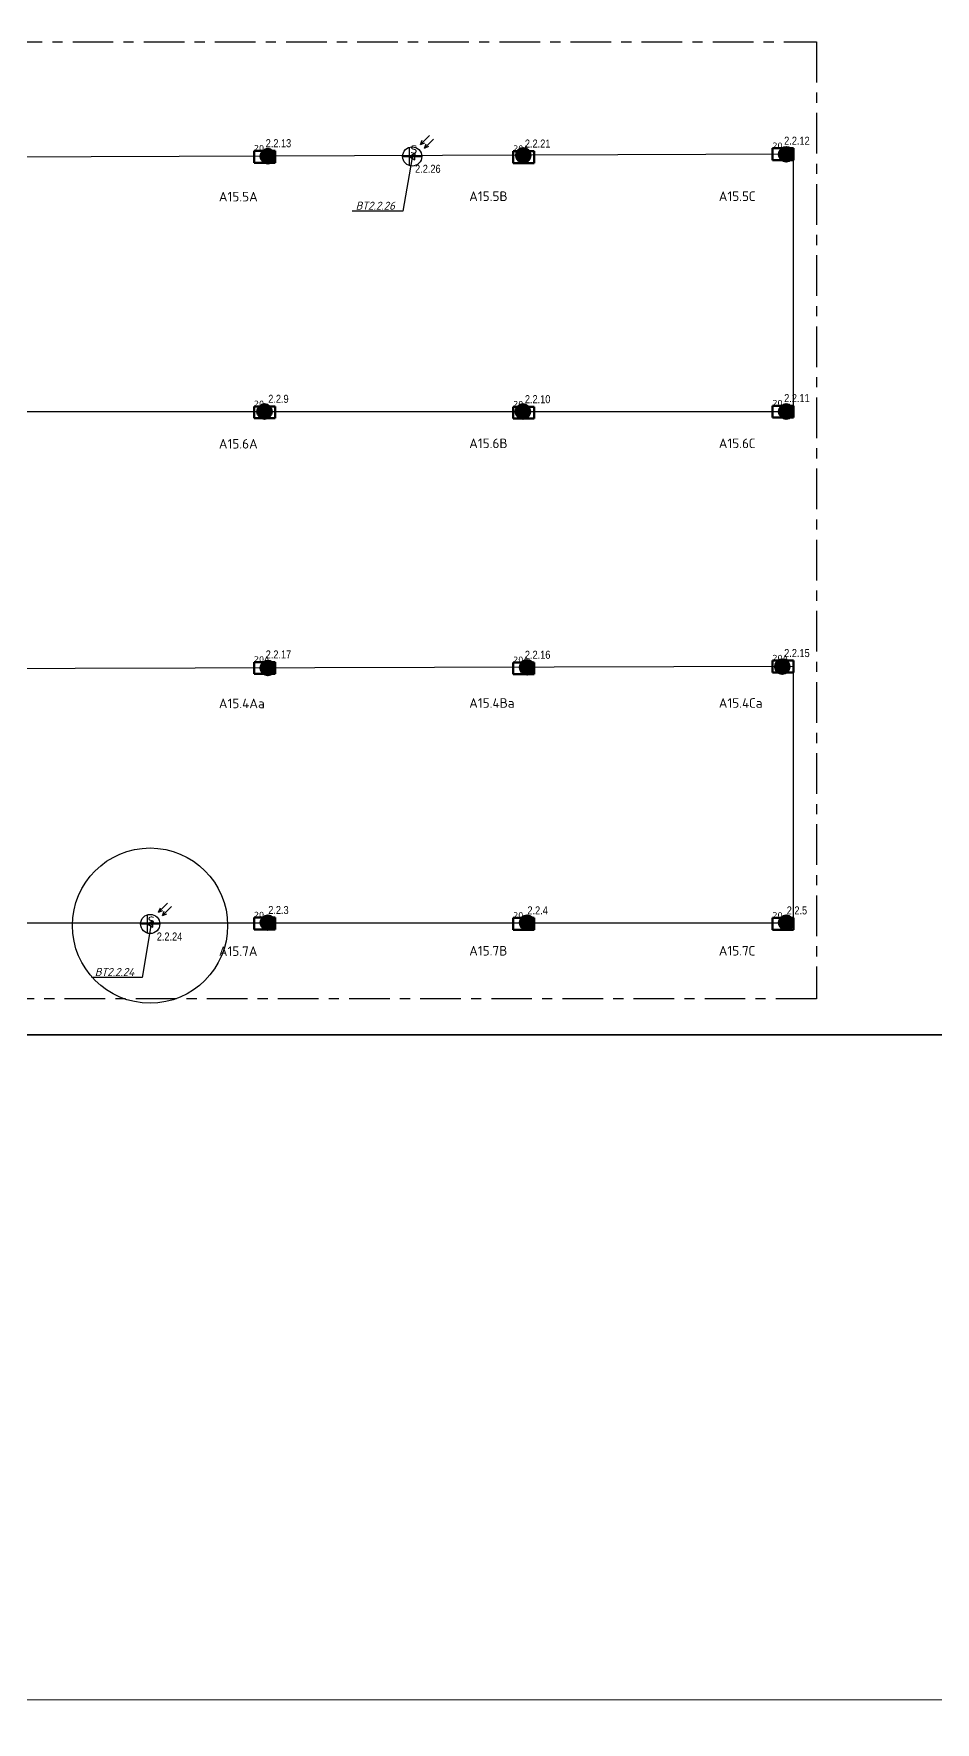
# Model space of a CAD drawing. Header units: millimetres. Extents: x -243740 to 150609, y -473655 to -165121.
# Drawn here: x -69855 to -41683, y -405537 to -352787 of the extents above; entities that cross this region are included whole.
import ezdxf
from ezdxf import colors
from ezdxf.entities.mleader import LeaderData, LeaderLine
from ezdxf.enums import TextEntityAlignment as Align
from ezdxf.math import Vec2, Vec3

# ---------------------------------------------------------------- set-up
doc = ezdxf.new("R2010")
doc.units = ezdxf.units.MM
doc.linetypes.add('Линия сетки', pattern=[22.225, 12.7, -3.175, 3.175, -3.175])
doc.linetypes.add('Штрих', pattern=[6.35, 3.175, -3.175])
for name, color, linetype, lineweight in [('0_Авт.', 255, 'Continuous', 5), ('_освещение_dali', 3, 'Continuous', 50), ('A-ANNO-DIMS', 7, 'Continuous', 9), ('DALLI', 6, 'TRAY', 30), ('Аварийное_овещение', 1, 'Continuous', 30), ('АР_монолит', 252, 'Continuous', 50), ('ПК', 252, 'Continuous', 30)]:
    doc.layers.add(name, color=color, linetype=linetype, lineweight=lineweight)
for name, color, linetype in [('_HMI', 6, 'Continuous'), ('_Гр.ЩД-1А.5.9.I1.6', 6, 'Continuous'), ('_Гр.ЩД-1А.5.9.I1.7', 6, 'Continuous'), ('_Гр.ЩД-1А.5.9.I1.8', 6, 'Continuous'), ('Вставка', 252, 'Continuous')]:
    doc.layers.add(name, color=color, linetype=linetype)
doc.layers.add('сВЕтильники', color=7, linetype='Continuous', lineweight=40, true_color=0x600080)
doc.styles.add('ELine', font='txt.shx')
doc.styles.add('GOST 2.304', font='')
doc.styles.add('ISOCPEUR_1', font='isocpeur.ttf', dxfattribs={"height": 200})
doc.styles.get("Standard").update_dxf_attribs({"font": 'ARIALN.TTF'})
doc.styles.add('TableTextStyle', font='')
doc.styles.add('Шрифт - 200', font='', dxfattribs={"height": 200})
doc.styles.get('GOST 2.304').set_extended_font_data('GOST Common')
doc.styles.get('TableTextStyle').set_extended_font_data('VERDANA.TTF')
doc.styles.get('Шрифт - 200').set_extended_font_data('GOST Common', italic=True)
doc.linetypes.add('TRAY', pattern='A,12.119257,["_",ELine,S=4.5,R=90,X=0,Y=-1.555839],0.750382,["_",ELine,S=4.5,R=0,X=0,Y=-0.805849],1.314849,["_",ELine,S=4.5,R=0,X=0,Y=-0.805849],2.250029,["_",ELine,S=4.5,R=90,X=0,Y=-1.555839],13.565483', length=30)
doc.linetypes.add('Truba', pattern='A,3e-05,[4,MSH_7,S=1,R=0,X=0,Y=0],-3.022072', length=3.022102)
doc.linetypes.add('Проводка в лотке', pattern='A,7.5,[130,ltypeshp.shx,S=0.5,R=0,X=0,Y=0],1,[130,ltypeshp.shx,S=1,R=90,X=0,Y=-0.5],1,[130,ltypeshp.shx,S=0.5,R=0,X=0,Y=0],7.5', length=17)
doc.dimstyles.new('М-200', dxfattribs={"dimtxt": 400, "dimasz": 160, "dimexe": 200, "dimexo": 400, "dimgap": 50, "dimtad": 1, "dimdec": 0, "dimzin": 0, "dimdsep": 46, "dimtxsty": 'GOST 2.304', "dimblk": 'ARCHTICK', "dimcen": 180, "dimdle": 200, "dimadec": 0, "dimazin": 0, "dimtfac": 1, "dimtdec": 0, "dimtmove": 1, "dimatfit": 0, "dimfxl": 1, "dimtolj": 1, "dimtzin": 0, "dimarcsym": 0})

# ---------------------------------------------------------------- blocks, each defined once
blk = doc.blocks.new('_ArchTick')
at = {"color": 0, "linetype": 'ByBlock', "const_width": 0.15}
blk.add_lwpolyline([(-0.5, -0.5), (0.5, 0.5)], dxfattribs=at)
blk = doc.blocks.new('*D62')
at = {"layer": 'A-ANNO-DIMS', "color": 0, "lineweight": -2}
for p, q in [((-404804, -221203), (-165504, -221203)), ((-404604, -221462), (-404604, -221403)), ((-165704, -221462), (-165704, -221403))]:
    blk.add_line(p, q, dxfattribs=at)
at = {"layer": 'Defpoints', "color": 0, "lineweight": 30, "transparency": 16777216}
for p in [(-404604, -221062), (-165704, -221062), (-165704, -221203)]:
    blk.add_point(p, dxfattribs=at)
at = {"layer": 'A-ANNO-DIMS', "color": 0, "lineweight": -2, "xscale": 160, "yscale": 160, "zscale": 160, "rotation": 180}
blk.add_blockref('_ArchTick', (-404604, -221203), dxfattribs=at)
at = {"layer": 'A-ANNO-DIMS', "color": 0, "lineweight": -2, "xscale": 160, "yscale": 160, "zscale": 160}
blk.add_blockref('_ArchTick', (-165704, -221203), dxfattribs=at)
at = {"layer": 'A-ANNO-DIMS', "color": 0, "insert": (-285154, -220953), "char_height": 400, "width": 850.41, "attachment_point": 5, "style": 'GOST 2.304'}
blk.add_mtext('\\A1;238900', dxfattribs=at)
blk = doc.blocks.new('A$C85fa3c5e')
at = {"layer": '0_Авт.', "color": 6, "lineweight": 25, "ltscale": 100}
for points in [[(5.42, 6.5), (2.59, 3.68), (3.15, 5.07)], [(5.42, 6.5), (2.59, 3.68), (3.98, 4.24)], [(6.66, 5.43), (3.83, 2.6), (4.39, 3.99)], [(6.66, 5.43), (3.83, 2.6), (5.22, 3.16)], [(-3, 0), (3, 0)], [(-0.97, 2.84), (-0.98, -2.84)], [(-0.98, 0), (0.85, 1), (0.85, -0.01)], [(-0.98, 0), (0.84, -1.02), (0.85, -0.01)]]:
    blk.add_lwpolyline(points, dxfattribs=at)
blk.add_circle((0, 0), 3, dxfattribs=at)
blk = doc.blocks.new('_Dot')
at = {"color": 0, "linetype": 'ByBlock', "lineweight": -2}
blk.add_line((-0.5, 0), (-1, 0), dxfattribs=at)
at = {"color": 0, "linetype": 'ByBlock', "const_width": 0.5}
blk.add_lwpolyline([(-0.25, 0, 1), (0.25, 0, 1)], format="xyb", close=True, dxfattribs=at)
blk = doc.blocks.new('dgdg')
at = {"layer": 'Аварийное_овещение', "lineweight": 40}
for points in [[(171669, 24650, 0), (171669, 25022, 0)], [(171669, 25022, 0), (171669, 24650, 0)], [(171669, 25022, 0), (172326, 25022, 0)], [(172326, 25022, 0), (171669, 25022, 0)], [(172326, 25022, 0), (171669, 25022, 0)], [(171669, 25022, 0), (171669, 24650, 0)], [(171669, 24650, 0), (171669, 25022, 0)], [(171669, 25022, 0), (172326, 25022, 0)], [(172326, 25022, 0), (172326, 24650, 0)], [(172326, 24650, 0), (172326, 25022, 0)], [(172326, 24650, 0), (172326, 25022, 0)], [(172326, 25022, 0), (172326, 24650, 0)], [(179769, 24640, 0), (179769, 25012, 0)], [(179769, 25012, 0), (179769, 24640, 0)], [(179769, 25012, 0), (180426, 25012, 0)], [(180426, 25012, 0), (179769, 25012, 0)], [(180426, 25012, 0), (179769, 25012, 0)], [(179769, 25012, 0), (179769, 24640, 0)], [(179769, 24640, 0), (179769, 25012, 0)], [(179769, 25012, 0), (180426, 25012, 0)], [(180426, 25012, 0), (180426, 24640, 0)], [(180426, 24640, 0), (180426, 25012, 0)], [(180426, 24640, 0), (180426, 25012, 0)], [(180426, 25012, 0), (180426, 24640, 0)], [(187872, 24693, 0), (187872, 25065, 0)], [(187872, 25065, 0), (187872, 24693, 0)], [(187872, 25065, 0), (188529, 25065, 0)], [(188529, 25065, 0), (187872, 25065, 0)], [(188529, 25065, 0), (187872, 25065, 0)], [(187872, 25065, 0), (187872, 24693, 0)], [(187872, 24693, 0), (187872, 25065, 0)], [(187872, 25065, 0), (188529, 25065, 0)], [(188529, 25065, 0), (188529, 24693, 0)], [(188529, 24693, 0), (188529, 25065, 0)], [(188529, 24693, 0), (188529, 25065, 0)], [(188529, 25065, 0), (188529, 24693, 0)], [(172326, 24650, 0), (171669, 24650, 0)], [(171669, 24650, 0), (172326, 24650, 0)], [(171669, 24650, 0), (172326, 24650, 0)], [(172326, 24650, 0), (171669, 24650, 0)], [(180426, 24640, 0), (179769, 24640, 0)], [(179769, 24640, 0), (180426, 24640, 0)], [(179769, 24640, 0), (180426, 24640, 0)], [(180426, 24640, 0), (179769, 24640, 0)], [(188529, 24693, 0), (187872, 24693, 0)], [(187872, 24693, 0), (188529, 24693, 0)], [(187872, 24693, 0), (188529, 24693, 0)], [(188529, 24693, 0), (187872, 24693, 0)]]:
    blk.add_polyline3d(points, dxfattribs=at)
at = {"layer": 'сВЕтильники', "lineweight": 40}
for points in [[(171669, 40621, 0), (171669, 40993, 0)], [(171669, 40993, 0), (171669, 40621, 0)], [(171669, 40993, 0), (172326, 40993, 0)], [(172326, 40993, 0), (171669, 40993, 0)], [(172326, 40993, 0), (171669, 40993, 0)], [(171669, 40993, 0), (171669, 40621, 0)], [(171669, 40621, 0), (171669, 40993, 0)], [(171669, 40993, 0), (172326, 40993, 0)], [(172326, 40621, 0), (171669, 40621, 0)], [(171669, 40621, 0), (172326, 40621, 0)], [(171669, 40621, 0), (172326, 40621, 0)], [(172326, 40621, 0), (171669, 40621, 0)], [(172326, 40993, 0), (172326, 40621, 0)], [(172326, 40621, 0), (172326, 40993, 0)], [(172326, 40621, 0), (172326, 40993, 0)], [(172326, 40993, 0), (172326, 40621, 0)], [(179769, 40610, 0), (179769, 40982, 0)], [(179769, 40982, 0), (179769, 40610, 0)], [(179769, 40982, 0), (180426, 40982, 0)], [(180426, 40982, 0), (179769, 40982, 0)], [(180426, 40982, 0), (179769, 40982, 0)], [(179769, 40982, 0), (179769, 40610, 0)], [(179769, 40610, 0), (179769, 40982, 0)], [(179769, 40982, 0), (180426, 40982, 0)], [(180426, 40982, 0), (180426, 40610, 0)], [(180426, 40610, 0), (180426, 40982, 0)], [(180426, 40610, 0), (180426, 40982, 0)], [(180426, 40982, 0), (180426, 40610, 0)], [(187872, 40699, 0), (187872, 41071, 0)], [(187872, 41071, 0), (187872, 40699, 0)], [(187872, 41071, 0), (188529, 41071, 0)], [(188529, 41071, 0), (187872, 41071, 0)], [(188529, 41071, 0), (187872, 41071, 0)], [(187872, 41071, 0), (187872, 40699, 0)], [(187872, 40699, 0), (187872, 41071, 0)], [(187872, 41071, 0), (188529, 41071, 0)], [(188529, 40699, 0), (187872, 40699, 0)], [(187872, 40699, 0), (188529, 40699, 0)], [(187872, 40699, 0), (188529, 40699, 0)], [(188529, 40699, 0), (187872, 40699, 0)], [(188529, 41071, 0), (188529, 40699, 0)], [(188529, 40699, 0), (188529, 41071, 0)], [(188529, 40699, 0), (188529, 41071, 0)], [(188529, 41071, 0), (188529, 40699, 0)], [(180426, 40610, 0), (179769, 40610, 0)], [(179769, 40610, 0), (180426, 40610, 0)], [(179769, 40610, 0), (180426, 40610, 0)], [(180426, 40610, 0), (179769, 40610, 0)], [(171669, 32636, 0), (171669, 33008, 0)], [(171669, 33008, 0), (171669, 32636, 0)], [(171669, 33008, 0), (172326, 33008, 0)], [(172326, 33008, 0), (171669, 33008, 0)], [(172326, 33008, 0), (171669, 33008, 0)], [(171669, 33008, 0), (171669, 32636, 0)], [(171669, 32636, 0), (171669, 33008, 0)], [(171669, 33008, 0), (172326, 33008, 0)], [(172326, 33008, 0), (172326, 32636, 0)], [(172326, 32636, 0), (172326, 33008, 0)], [(172326, 32636, 0), (172326, 33008, 0)], [(172326, 33008, 0), (172326, 32636, 0)], [(179769, 32625, 0), (179769, 32997, 0)], [(179769, 32997, 0), (179769, 32625, 0)], [(179769, 32997, 0), (180426, 32997, 0)], [(180426, 32997, 0), (179769, 32997, 0)], [(180426, 32997, 0), (179769, 32997, 0)], [(179769, 32997, 0), (179769, 32625, 0)], [(179769, 32625, 0), (179769, 32997, 0)], [(179769, 32997, 0), (180426, 32997, 0)], [(180426, 32997, 0), (180426, 32625, 0)], [(180426, 32625, 0), (180426, 32997, 0)], [(180426, 32625, 0), (180426, 32997, 0)], [(180426, 32997, 0), (180426, 32625, 0)], [(187872, 32659, 0), (187872, 33031, 0)], [(187872, 33031, 0), (187872, 32659, 0)], [(187872, 33031, 0), (188529, 33031, 0)], [(188529, 33031, 0), (187872, 33031, 0)], [(188529, 33031, 0), (187872, 33031, 0)], [(187872, 33031, 0), (187872, 32659, 0)], [(187872, 32659, 0), (187872, 33031, 0)], [(187872, 33031, 0), (188529, 33031, 0)], [(188529, 33031, 0), (188529, 32659, 0)], [(188529, 32659, 0), (188529, 33031, 0)], [(188529, 32659, 0), (188529, 33031, 0)], [(188529, 33031, 0), (188529, 32659, 0)], [(172326, 32636, 0), (171669, 32636, 0)], [(171669, 32636, 0), (172326, 32636, 0)], [(171669, 32636, 0), (172326, 32636, 0)], [(172326, 32636, 0), (171669, 32636, 0)], [(180426, 32625, 0), (179769, 32625, 0)], [(179769, 32625, 0), (180426, 32625, 0)], [(179769, 32625, 0), (180426, 32625, 0)], [(180426, 32625, 0), (179769, 32625, 0)], [(188529, 32659, 0), (187872, 32659, 0)], [(187872, 32659, 0), (188529, 32659, 0)], [(187872, 32659, 0), (188529, 32659, 0)], [(188529, 32659, 0), (187872, 32659, 0)], [(171669, 16665, 0), (171669, 17037, 0)], [(171669, 17037, 0), (171669, 16665, 0)], [(171669, 17037, 0), (172326, 17037, 0)], [(172326, 17037, 0), (171669, 17037, 0)], [(172326, 17037, 0), (171669, 17037, 0)], [(171669, 17037, 0), (171669, 16665, 0)], [(171669, 16665, 0), (171669, 17037, 0)], [(171669, 17037, 0), (172326, 17037, 0)], [(172326, 17037, 0), (172326, 16665, 0)], [(172326, 16665, 0), (172326, 17037, 0)], [(172326, 16665, 0), (172326, 17037, 0)], [(172326, 17037, 0), (172326, 16665, 0)], [(179769, 16655, 0), (179769, 17027, 0)], [(179769, 17027, 0), (179769, 16655, 0)], [(179769, 17027, 0), (180426, 17027, 0)], [(180426, 17027, 0), (179769, 17027, 0)], [(180426, 17027, 0), (179769, 17027, 0)], [(179769, 17027, 0), (179769, 16655, 0)], [(179769, 16655, 0), (179769, 17027, 0)], [(179769, 17027, 0), (180426, 17027, 0)], [(180426, 17027, 0), (180426, 16655, 0)], [(180426, 16655, 0), (180426, 17027, 0)], [(180426, 16655, 0), (180426, 17027, 0)], [(180426, 17027, 0), (180426, 16655, 0)], [(187872, 16655, 0), (187872, 17027, 0)], [(187872, 17027, 0), (187872, 16655, 0)], [(187872, 17027, 0), (188529, 17027, 0)], [(188529, 17027, 0), (187872, 17027, 0)], [(188529, 17027, 0), (187872, 17027, 0)], [(187872, 17027, 0), (187872, 16655, 0)], [(187872, 16655, 0), (187872, 17027, 0)], [(187872, 17027, 0), (188529, 17027, 0)], [(188529, 17027, 0), (188529, 16655, 0)], [(188529, 16655, 0), (188529, 17027, 0)], [(188529, 16655, 0), (188529, 17027, 0)], [(188529, 17027, 0), (188529, 16655, 0)], [(172326, 16665, 0), (171669, 16665, 0)], [(171669, 16665, 0), (172326, 16665, 0)], [(171669, 16665, 0), (172326, 16665, 0)], [(172326, 16665, 0), (171669, 16665, 0)], [(180426, 16655, 0), (179769, 16655, 0)], [(179769, 16655, 0), (180426, 16655, 0)], [(179769, 16655, 0), (180426, 16655, 0)], [(180426, 16655, 0), (179769, 16655, 0)], [(188529, 16655, 0), (187872, 16655, 0)], [(187872, 16655, 0), (188529, 16655, 0)], [(187872, 16655, 0), (188529, 16655, 0)], [(188529, 16655, 0), (187872, 16655, 0)]]:
    blk.add_polyline3d(points, dxfattribs=at)
at = {"layer": 'Аварийное_овещение', "style": 'ISOCPEUR_1'}
for s, p in [('А15.4Аа', (170570, 23579)), ('А15.4Ва', (178393, 23592)), ('А15.4Са', (186193, 23592))]:
    blk.add_text(s, height=300, dxfattribs=at).set_placement(p)
at = {"layer": 'сВЕтильники', "style": 'ISOCPEUR_1'}
for s, p in [('А15.5А', (170570, 39411)), ('А15.5В', (178393, 39424)), ('А15.5С', (186193, 39424)), ('А15.6А', (170570, 31691)), ('А15.6В', (178393, 31704)), ('А15.6С', (186193, 31704)), ('А15.7А', (170570, 15840)), ('А15.7В', (178393, 15852)), ('А15.7С', (186193, 15852))]:
    blk.add_text(s, height=300, dxfattribs=at).set_placement(p)
blk = doc.blocks.new('A$Cab2378fa')
at = {"lineweight": 25}
h = blk.add_hatch(color=0, dxfattribs=at)
h.paths.add_polyline_path([(162, -157, 0.442338), (148, 178), (0, 0)])
h.paths.add_polyline_path([(-142, -170), (0, 0), (-163, 158, 0.430096)])
at = {"lineweight": 25, "true_color": 0xfff5f5}
h = blk.add_hatch(color=7, dxfattribs=at)
h.dxf.hatch_style = 1
h.paths.add_polyline_path([(0, 0), (-142, -170, 0.174923), (3, -222, 0.197808), (162, -157)])
h.paths.add_polyline_path([(-163, 158), (0, 0), (148, 178, 0.175398), (3, 230, 0.209014)])
blk.add_circle((3, 4), 226)
blk = doc.blocks.new('Оси200')
at = {"layer": 'A-ANNO-DIMS'}
dim = blk.add_linear_dim(base=(-165703.8, -221203.3), p1=(-404603.8, -221061.9), p2=(-165703.8, -221062.3), dimstyle='М-200', dxfattribs=at)
dim.commit()
dim.dimension.update_dxf_attribs({"geometry": '*D62', "text_midpoint": (-285153.8, -220953.3)})
blk = doc.blocks.new('A$C010e0e93')
at = {"layer": 'A-ANNO-DIMS'}
blk.add_blockref('Оси200', (404603.7, 213803.6), dxfattribs=at)

msp = doc.modelspace()

# ---------------------------------------------------------------- block references
at = {"layer": '_освещение_dali', "color": 5, "ltscale": 100}
for p in [(-62543, -356616), (-46343, -356556), (-62646, -364593), (-54572, -364593), (-46343, -364593), (-62543, -380562), (-54443, -380562), (-46343, -380562)]:
    msp.add_blockref('A$Cab2378fa', p, dxfattribs=at)
at = {"layer": '_освещение_dali', "color": 1, "ltscale": 100}
for p in [(-54559, -356587), (-62543, -372605), (-54443, -372584), (-46465, -372563)]:
    msp.add_blockref('A$Cab2378fa', p, dxfattribs=at)

# ---------------------------------------------------------------- texts
at = {"layer": '_освещение_dali', "color": 21, "true_color": 0xffaf89, "style": 'TableTextStyle'}
for s, p in [('20', (-62971, -356444)), ('20А', (-54871, -356455)), ('20', (-46768, -356367)), ('20', (-62971, -364430)), ('20', (-54871, -364440)), ('20', (-46768, -364407)), ('20', (-62971, -380400)), ('20', (-54871, -380411)), ('20', (-46768, -380411))]:
    msp.add_text(s, height=180, dxfattribs=at).set_placement(p)

# ---------------------------------------------------------------- next in the draw order: block references
at = {"layer": 'Вставка', "linetype": 'Truba', "lineweight": 30, "ltscale": 100}
msp.add_blockref('A$C010e0e93', (-234640, -397437), dxfattribs=at)

# ---------------------------------------------------------------- next in the draw order: linework, layer by layer
at = {"layer": '_HMI', "ltscale": 100}
msp.add_lwpolyline([(-3995, -388487), (-3995, -381461), (-40908, -381461), (-40908, -384058), (-150052, -384058), (-150052, -393665)], dxfattribs=at)
at = {"layer": '_Гр.ЩД-1А.5.9.I1.6', "ltscale": 100}
msp.add_lwpolyline([(-150052, -393665), (-150052, -384058), (-95688, -384058), (-95688, -380558), (-46111, -380558), (-46111, -372558), (-87271, -372667), (-87271, -364589), (-46111, -364589), (-46111, -356552), (-87271, -356701)], dxfattribs=at)
at = {"layer": '_Гр.ЩД-1А.5.9.I1.7', "ltscale": 100}
msp.add_lwpolyline([(-150052, -393665), (-150052, -384058), (-40908, -384058), (-40908, -380597), (-3614, -380598), (-3614, -372662), (-38668, -372682), (-38668, -364593), (-3613, -364593), (-3613, -356723), (-38668, -356692)], dxfattribs=at)
at = {"layer": '_Гр.ЩД-1А.5.9.I1.8', "ltscale": 100}
msp.add_lwpolyline([(-150052, -393665), (-150052, -384058), (-40908, -384058), (-40908, -348823), (-3613, -348802), (-3612, -340963), (-38668, -340932), (-38668, -332483), (-3612, -332483), (-3611, -324690), (-38668, -324690), (-38668, -316703), (-3611, -316705)], dxfattribs=at)
at = {"layer": 'DALLI', "color": 0, "linetype": 'Линия сетки', "lineweight": -3, "ltscale": 100}
msp.add_lwpolyline([(-95308, -353038), (-45395, -353038), (-45395, -382937), (-95308, -382937)], close=True, dxfattribs=at)
at = {"layer": 'Defpoints', "color": 3, "ltscale": 100}
msp.add_circle((-66221, -380649, 12785), 2425, dxfattribs=at)

# ---------------------------------------------------------------- next in the draw order: block references
at = {"layer": '0_Авт.', "color": 3, "linetype": 'Проводка в лотке', "ltscale": 100, "xscale": 100, "yscale": 100, "zscale": 100}
for p in [(-58028, -356620), (-66214, -380598, 12785)]:
    msp.add_blockref('A$C85fa3c5e', p, dxfattribs=at)
at = {"layer": 'Defpoints', "linetype": 'Truba'}
msp.add_blockref('dgdg', (-234640, -397437), dxfattribs=at)

# ---------------------------------------------------------------- next in the draw order: texts
at = {"layer": '_Гр.ЩД-1А.5.9.I1.6', "ltscale": 100}
for s, p in [('2.2.12', (-46005, -356329)), ('2.2.13', (-62208, -356407)), ('2.2.21', (-54108, -356418)), ('2.2.26', (-57539, -357206)), ('2.2.9', (-62208, -364392)), ('2.2.10', (-54108, -364403)), ('2.2.11', (-46005, -364369)), ('2.2.17', (-62208, -372378)), ('2.2.16', (-54108, -372388)), ('2.2.15', (-46005, -372335)), ('2.2.3', (-62208, -380363)), ('2.2.4', (-54108, -380374)), ('2.2.5', (-46005, -380374)), ('2.2.24', (-65611, -381190))]:
    msp.add_text(s, height=250, dxfattribs=at).set_placement(p, align=Align.BOTTOM_CENTER)
at = {"layer": '_освещение_dali', "color": 21, "true_color": 0xffaf89, "style": 'TableTextStyle'}
for s, height, p in [('S', 250, (-58087, -356524)), ('20А', 180, (-62971, -372415)), ('20А', 180, (-54871, -372426)), ('20А', 180, (-46768, -372372)), ('S', 250, (-66294, -380618, 12785))]:
    msp.add_text(s, height=height, dxfattribs=at).set_placement(p)

# ---------------------------------------------------------------- next in the draw order: leaders
at = {"layer": '_освещение_dali'}
ml = msp.add_multileader_mtext('Standard', dxfattribs=at)
ml.set_content('{\\fISOCPEUR|b0|i1|c204|p34;ВТ2.2.26}', color=256, style='Шрифт - 200')
ml.set_leader_properties()
ml.set_arrow_properties(name='DOT')
ml.build(insert=Vec2(0, 0))
ml.multileader.update_dxf_attribs({"has_dogleg": 0, "text_left_attachment_type": 6, "text_right_attachment_type": 6, "arrow_head_size": 100})
ctx = ml.context
ctx.base_point, ctx.char_height, ctx.arrow_head_size, ctx.landing_gap_size, ctx.plane_origin = Vec3(-59995, -358334), 250, 100, 200, Vec3(27863, -227319)
ctx.left_attachment, ctx.right_attachment = 6, 6
notes = []
notes.append((ctx, [(1, (1, 1, 0), (-58311, -358334), (-1, 0), 8, [(1, [(-58028, -356620)], 0, [])])]))
ctx.mtext.insert, ctx.mtext.flow_direction = Vec3(-59795, -358034), 5
ml = msp.add_multileader_mtext('Standard', dxfattribs=at)
ml.set_content('{\\fISOCPEUR|b0|i1|c204|p34;ВТ2.2.24}', color=256, style='Шрифт - 200')
ml.set_leader_properties()
ml.set_arrow_properties(name='DOT')
ml.build(insert=Vec2(0, 0))
ml.multileader.update_dxf_attribs({"has_dogleg": 0, "text_left_attachment_type": 6, "text_right_attachment_type": 6, "arrow_head_size": 100})
ctx = ml.context
ctx.base_point, ctx.char_height, ctx.arrow_head_size, ctx.landing_gap_size, ctx.plane_origin = Vec3(-68147, -382274, 12785), 250, 100, 200, Vec3(19717, -251259, 12785)
ctx.left_attachment, ctx.right_attachment = 6, 6
notes.append((ctx, [(1, (1, 1, 0), (-66457, -382274, 12785), (-1, 0), 8, [(1, [(-66175, -380560, 12785)], 0, [])])]))
ctx.mtext.insert, ctx.mtext.flow_direction = Vec3(-67947, -381974, 12785), 5
for ctx, leaders in notes:
    for number, flags, end, landing, length, lines in leaders:
        leader = LeaderData()
        leader.index, (leader.has_last_leader_line, leader.has_dogleg_vector, leader.attachment_direction) = number, flags
        leader.last_leader_point, leader.dogleg_vector, leader.dogleg_length = Vec3(end), Vec3(landing), length
        for number, points, colour, breaks in lines:
            line = LeaderLine()
            line.index, line.vertices, line.color, line.breaks = number, Vec3.list(points), colors.encode_raw_color(colour), breaks
            leader.lines.append(line)
        ctx.leaders.append(leader)

doc.saveas('drawing.dxf')
